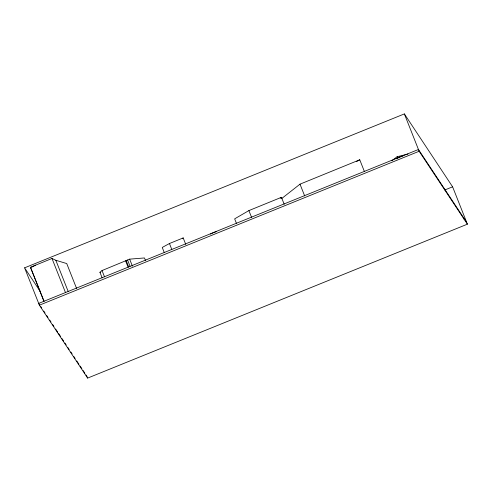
<?xml version="1.0" encoding="UTF-8"?>
<svg xmlns="http://www.w3.org/2000/svg" width="492" height="492" viewBox="0 0 492 492"><rect width="100%" height="100%" fill="white"/><g stroke="black" fill="none" stroke-linecap="round" stroke-linejoin="round"><path stroke-width="0.74" d="M182.557 238.515L183.19 237.919L185.773 244.45M102.164 277.888L99.944 272.273L102.029 270.551L129.648 259.143L144.476 257.949L145.589 260.754M281.461 198.725L300.009 184.162L359.757 159.783L364.4 171.511M280.243 198.239L281.442 197.304L284.185 204.242M391.804 160.779L397.118 156.733L407.979 154.051M281.442 197.304L248.891 210.588L234.653 218.842L236.578 223.7M356.565 161.554L359.757 159.783M183.19 237.919L169.451 243.522L162.243 247.451L164.316 252.679M396.386 158.818L399.006 157.446A3.893 0.763 -21.6 0 1 403.04 155.939M31.347 267.304L35.695 265.127M43.985 301.418L30.461 267.261L51.992 258.478L55.842 260.28L66.734 263.558L76.592 288.466M24.6 267.832L404.363 113.91L452.609 186.819L467.4 224.167L87.638 378.09L39.391 305.181L24.6 267.832L40.682 292.137M39.391 305.181L419.147 151.259L467.4 224.167M444.786 189.986L452.609 186.819M99.944 272.273L100.276 272.673M30.461 267.261L43.966 301.055M466.699 222.39L418.446 149.488L38.683 303.41L39.532 304.689M40.799 306.608L41.648 307.887M43.763 311.085L45.036 313.004M46.728 315.563L47.995 317.481M49.692 320.04L50.959 321.952M52.656 324.511L53.923 326.43M55.614 328.988L57.73 332.186M58.579 333.465L60.694 336.663M61.967 338.582L63.659 341.141M64.926 343.059L66.199 344.978M67.89 347.536L69.163 349.455M70.854 352.014L72.121 353.933M73.818 356.491L75.085 358.41M76.777 360.968L78.898 364.166M80.165 366.085L81.856 368.643M83.13 370.562L84.821 373.121M86.094 375.039L86.936 376.312M404.363 113.91L419.147 151.259M397.118 156.733L397.647 158.067M300.009 184.162L304.653 195.896M248.891 210.588L251.64 217.525M169.451 243.522L171.776 249.401M129.648 259.143L132.428 266.16M127.563 259.997L130.066 266.313M126.229 260.742L128.726 267.051M125.583 260.809L128.08 267.119M102.029 270.551L104.525 276.867M55.842 260.28L68.234 291.584M51.992 258.478L65.516 292.629M87.17 376.909L87.638 378.09M464.399 218.915A3.893 0.763 -21.6 0 1 464.091 219.66M463.267 217.421A3.893 0.763 -21.6 0 1 463.409 217.692M210.527 234.081A5.836 1.144 -21.6 0 1 216.517 231.627"/></g></svg>
